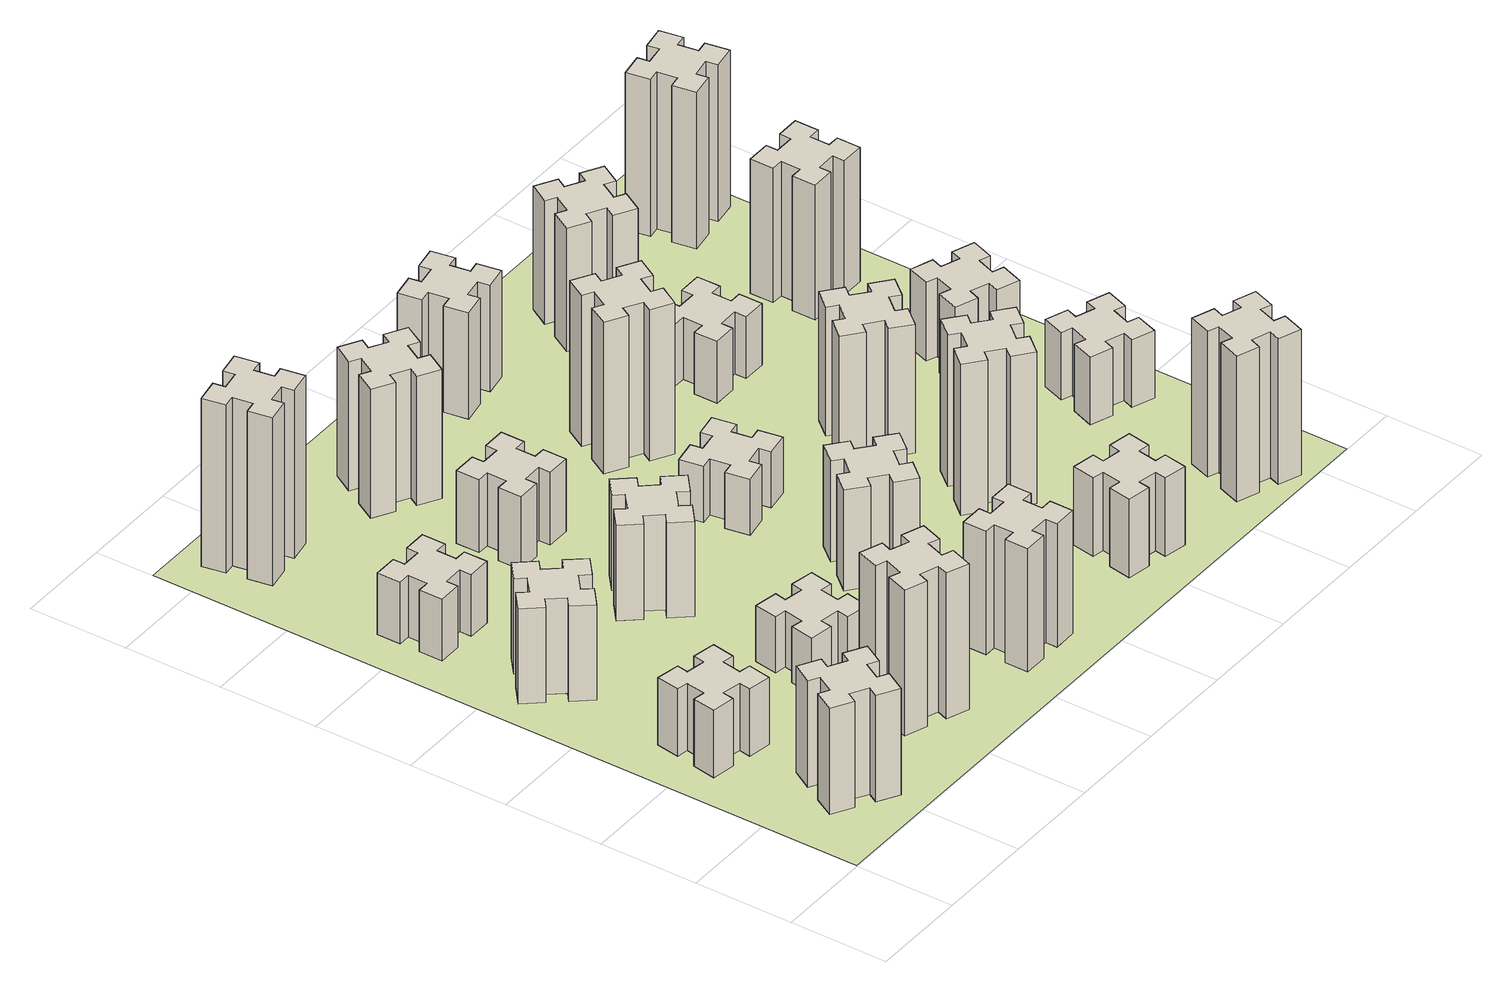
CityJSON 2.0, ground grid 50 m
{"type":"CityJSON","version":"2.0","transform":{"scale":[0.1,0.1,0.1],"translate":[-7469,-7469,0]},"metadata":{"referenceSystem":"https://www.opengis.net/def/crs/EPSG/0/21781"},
"CityObjects":{
"building1":{"type":"Building","attributes":{"class":"1000","function":"1000","usage":"1000","yearOfConstruction":2016,"roofType":"1000","measuredHeight":57,"storeysAboveGround":30,"storeysBelowGround":0},"geometry":[{"type":"Solid","lod":"1","boundaries":[[[[0,1,2,3,4,5,6,7,8,9,10,11,12,13,14,15,16,17,18,19]],[[17,16,20,21]],[[16,15,22,20]],[[15,14,23,22]],[[14,13,24,23]],[[13,12,25,24]],[[12,11,26,25]],[[11,10,27,26]],[[10,9,28,27]],[[9,8,29,28]],[[8,7,30,29]],[[7,6,31,30]],[[6,5,32,31]],[[5,4,33,32]],[[4,3,34,33]],[[3,2,35,34]],[[2,1,36,35]],[[1,0,37,36]],[[0,19,38,37]],[[19,18,39,38]],[[18,17,21,39]],[[24,25,26,27,28,29,30,31,32,33,34,35,36,37,38,39,21,20,22,23]]]]}]},
"building2":{"type":"Building","attributes":{"class":"1000","function":"1000","usage":"1000","yearOfConstruction":2016,"roofType":"1000","measuredHeight":36,"storeysAboveGround":30,"storeysBelowGround":0},"geometry":[{"type":"Solid","lod":"1","boundaries":[[[[40,41,42,43,44,45,46,47,48,49,50,51,52,53,54,55,56,57,58,59]],[[57,56,60,61]],[[56,55,62,60]],[[55,54,63,62]],[[54,53,64,63]],[[53,52,65,64]],[[52,51,66,65]],[[51,50,67,66]],[[50,49,68,67]],[[49,48,69,68]],[[48,47,70,69]],[[47,46,71,70]],[[46,45,72,71]],[[45,44,73,72]],[[44,43,74,73]],[[43,42,75,74]],[[42,41,76,75]],[[41,40,77,76]],[[40,59,78,77]],[[59,58,79,78]],[[58,57,61,79]],[[64,65,66,67,68,69,70,71,72,73,74,75,76,77,78,79,61,60,62,63]]]]}]},
"building3":{"type":"Building","attributes":{"class":"1000","function":"1000","usage":"1000","yearOfConstruction":2016,"roofType":"1000","measuredHeight":51,"storeysAboveGround":30,"storeysBelowGround":0},"geometry":[{"type":"Solid","lod":"1","boundaries":[[[[80,81,82,83,84,85,86,87,88,89,90,91,92,93,94,95,96,97,98,99]],[[97,96,100,101]],[[96,95,102,100]],[[95,94,103,102]],[[94,93,104,103]],[[93,92,105,104]],[[92,91,106,105]],[[91,90,107,106]],[[90,89,108,107]],[[89,88,109,108]],[[88,87,110,109]],[[87,86,111,110]],[[86,85,112,111]],[[85,84,113,112]],[[84,83,114,113]],[[83,82,115,114]],[[82,81,116,115]],[[81,80,117,116]],[[80,99,118,117]],[[99,98,119,118]],[[98,97,101,119]],[[104,105,106,107,108,109,110,111,112,113,114,115,116,117,118,119,101,100,102,103]]]]}]},
"building4":{"type":"Building","attributes":{"class":"1000","function":"1000","usage":"1000","yearOfConstruction":2016,"roofType":"1000","measuredHeight":33,"storeysAboveGround":30,"storeysBelowGround":0},"geometry":[{"type":"Solid","lod":"1","boundaries":[[[[120,121,122,123,124,125,126,127,128,129,130,131,132,133,134,135,136,137,138,139]],[[137,136,140,141]],[[136,135,142,140]],[[135,134,143,142]],[[134,133,144,143]],[[133,132,145,144]],[[132,131,146,145]],[[131,130,147,146]],[[130,129,148,147]],[[129,128,149,148]],[[128,127,150,149]],[[127,126,151,150]],[[126,125,152,151]],[[125,124,153,152]],[[124,123,154,153]],[[123,122,155,154]],[[122,121,156,155]],[[121,120,157,156]],[[120,139,158,157]],[[139,138,159,158]],[[138,137,141,159]],[[144,145,146,147,148,149,150,151,152,153,154,155,156,157,158,159,141,140,142,143]]]]}]},
"building5":{"type":"Building","attributes":{"class":"1000","function":"1000","usage":"1000","yearOfConstruction":2016,"roofType":"1000","measuredHeight":78,"storeysAboveGround":30,"storeysBelowGround":0},"geometry":[{"type":"Solid","lod":"1","boundaries":[[[[160,161,162,163,164,165,166,167,168,169,170,171,172,173,174,175,176,177,178,179]],[[177,176,180,181]],[[176,175,182,180]],[[175,174,183,182]],[[174,173,184,183]],[[173,172,185,184]],[[172,171,186,185]],[[171,170,187,186]],[[170,169,188,187]],[[169,168,189,188]],[[168,167,190,189]],[[167,166,191,190]],[[166,165,192,191]],[[165,164,193,192]],[[164,163,194,193]],[[163,162,195,194]],[[162,161,196,195]],[[161,160,197,196]],[[160,179,198,197]],[[179,178,199,198]],[[178,177,181,199]],[[184,185,186,187,188,189,190,191,192,193,194,195,196,197,198,199,181,180,182,183]]]]}]},
"building6":{"type":"Building","attributes":{"class":"1000","function":"1000","usage":"1000","yearOfConstruction":2016,"roofType":"1000","measuredHeight":90,"storeysAboveGround":30,"storeysBelowGround":0},"geometry":[{"type":"Solid","lod":"1","boundaries":[[[[200,201,202,203,204,205,206,207,208,209,210,211,212,213,214,215,216,217,218,219]],[[217,216,220,221]],[[216,215,222,220]],[[215,214,223,222]],[[214,213,224,223]],[[213,212,225,224]],[[212,211,226,225]],[[211,210,227,226]],[[210,209,228,227]],[[209,208,229,228]],[[208,207,230,229]],[[207,206,231,230]],[[206,205,232,231]],[[205,204,233,232]],[[204,203,234,233]],[[203,202,235,234]],[[202,201,236,235]],[[201,200,237,236]],[[200,219,238,237]],[[219,218,239,238]],[[218,217,221,239]],[[224,225,226,227,228,229,230,231,232,233,234,235,236,237,238,239,221,220,222,223]]]]}]},
"building7":{"type":"Building","attributes":{"class":"1000","function":"1000","usage":"1000","yearOfConstruction":2016,"roofType":"1000","measuredHeight":30,"storeysAboveGround":30,"storeysBelowGround":0},"geometry":[{"type":"Solid","lod":"1","boundaries":[[[[240,241,242,243,244,245,246,247,248,249,250,251,252,253,254,255,256,257,258,259]],[[257,256,260,261]],[[256,255,262,260]],[[255,254,263,262]],[[254,253,264,263]],[[253,252,265,264]],[[252,251,266,265]],[[251,250,267,266]],[[250,249,268,267]],[[249,248,269,268]],[[248,247,270,269]],[[247,246,271,270]],[[246,245,272,271]],[[245,244,273,272]],[[244,243,274,273]],[[243,242,275,274]],[[242,241,276,275]],[[241,240,277,276]],[[240,259,278,277]],[[259,258,279,278]],[[258,257,261,279]],[[264,265,266,267,268,269,270,271,272,273,274,275,276,277,278,279,261,260,262,263]]]]}]},
"building8":{"type":"Building","attributes":{"class":"1000","function":"1000","usage":"1000","yearOfConstruction":2016,"roofType":"1000","measuredHeight":51,"storeysAboveGround":30,"storeysBelowGround":0},"geometry":[{"type":"Solid","lod":"1","boundaries":[[[[280,281,282,283,284,285,286,287,288,289,290,291,292,293,294,295,296,297,298,299]],[[297,296,300,301]],[[296,295,302,300]],[[295,294,303,302]],[[294,293,304,303]],[[293,292,305,304]],[[292,291,306,305]],[[291,290,307,306]],[[290,289,308,307]],[[289,288,309,308]],[[288,287,310,309]],[[287,286,311,310]],[[286,285,312,311]],[[285,284,313,312]],[[284,283,314,313]],[[283,282,315,314]],[[282,281,316,315]],[[281,280,317,316]],[[280,299,318,317]],[[299,298,319,318]],[[298,297,301,319]],[[304,305,306,307,308,309,310,311,312,313,314,315,316,317,318,319,301,300,302,303]]]]}]},
"building9":{"type":"Building","attributes":{"class":"1000","function":"1000","usage":"1000","yearOfConstruction":2016,"roofType":"1000","measuredHeight":66,"storeysAboveGround":30,"storeysBelowGround":0},"geometry":[{"type":"Solid","lod":"1","boundaries":[[[[320,321,322,323,324,325,326,327,328,329,330,331,332,333,334,335,336,337,338,339]],[[337,336,340,341]],[[336,335,342,340]],[[335,334,343,342]],[[334,333,344,343]],[[333,332,345,344]],[[332,331,346,345]],[[331,330,347,346]],[[330,329,348,347]],[[329,328,349,348]],[[328,327,350,349]],[[327,326,351,350]],[[326,325,352,351]],[[325,324,353,352]],[[324,323,354,353]],[[323,322,355,354]],[[322,321,356,355]],[[321,320,357,356]],[[320,339,358,357]],[[339,338,359,358]],[[338,337,341,359]],[[344,345,346,347,348,349,350,351,352,353,354,355,356,357,358,359,341,340,342,343]]]]}]},
"building10":{"type":"Building","attributes":{"class":"1000","function":"1000","usage":"1000","yearOfConstruction":2016,"roofType":"1000","measuredHeight":39,"storeysAboveGround":30,"storeysBelowGround":0},"geometry":[{"type":"Solid","lod":"1","boundaries":[[[[360,361,362,363,364,365,366,367,368,369,370,371,372,373,374,375,376,377,378,379]],[[377,376,380,381]],[[376,375,382,380]],[[375,374,383,382]],[[374,373,384,383]],[[373,372,385,384]],[[372,371,386,385]],[[371,370,387,386]],[[370,369,388,387]],[[369,368,389,388]],[[368,367,390,389]],[[367,366,391,390]],[[366,365,392,391]],[[365,364,393,392]],[[364,363,394,393]],[[363,362,395,394]],[[362,361,396,395]],[[361,360,397,396]],[[360,379,398,397]],[[379,378,399,398]],[[378,377,381,399]],[[384,385,386,387,388,389,390,391,392,393,394,395,396,397,398,399,381,380,382,383]]]]}]},
"building11":{"type":"Building","attributes":{"class":"1000","function":"1000","usage":"1000","yearOfConstruction":2016,"roofType":"1000","measuredHeight":69,"storeysAboveGround":30,"storeysBelowGround":0},"geometry":[{"type":"Solid","lod":"1","boundaries":[[[[400,401,402,403,404,405,406,407,408,409,410,411,412,413,414,415,416,417,418,419]],[[417,416,420,421]],[[416,415,422,420]],[[415,414,423,422]],[[414,413,424,423]],[[413,412,425,424]],[[412,411,426,425]],[[411,410,427,426]],[[410,409,428,427]],[[409,408,429,428]],[[408,407,430,429]],[[407,406,431,430]],[[406,405,432,431]],[[405,404,433,432]],[[404,403,434,433]],[[403,402,435,434]],[[402,401,436,435]],[[401,400,437,436]],[[400,419,438,437]],[[419,418,439,438]],[[418,417,421,439]],[[424,425,426,427,428,429,430,431,432,433,434,435,436,437,438,439,421,420,422,423]]]]}]},
"building12":{"type":"Building","attributes":{"class":"1000","function":"1000","usage":"1000","yearOfConstruction":2016,"roofType":"1000","measuredHeight":54,"storeysAboveGround":30,"storeysBelowGround":0},"geometry":[{"type":"Solid","lod":"1","boundaries":[[[[440,441,442,443,444,445,446,447,448,449,450,451,452,453,454,455,456,457,458,459]],[[457,456,460,461]],[[456,455,462,460]],[[455,454,463,462]],[[454,453,464,463]],[[453,452,465,464]],[[452,451,466,465]],[[451,450,467,466]],[[450,449,468,467]],[[449,448,469,468]],[[448,447,470,469]],[[447,446,471,470]],[[446,445,472,471]],[[445,444,473,472]],[[444,443,474,473]],[[443,442,475,474]],[[442,441,476,475]],[[441,440,477,476]],[[440,459,478,477]],[[459,458,479,478]],[[458,457,461,479]],[[464,465,466,467,468,469,470,471,472,473,474,475,476,477,478,479,461,460,462,463]]]]}]},
"building13":{"type":"Building","attributes":{"class":"1000","function":"1000","usage":"1000","yearOfConstruction":2016,"roofType":"1000","measuredHeight":30,"storeysAboveGround":30,"storeysBelowGround":0},"geometry":[{"type":"Solid","lod":"1","boundaries":[[[[480,481,482,483,484,485,486,487,488,489,490,491,492,493,494,495,496,497,498,499]],[[497,496,500,501]],[[496,495,502,500]],[[495,494,503,502]],[[494,493,504,503]],[[493,492,505,504]],[[492,491,506,505]],[[491,490,507,506]],[[490,489,508,507]],[[489,488,509,508]],[[488,487,510,509]],[[487,486,511,510]],[[486,485,512,511]],[[485,484,513,512]],[[484,483,514,513]],[[483,482,515,514]],[[482,481,516,515]],[[481,480,517,516]],[[480,499,518,517]],[[499,498,519,518]],[[498,497,501,519]],[[504,505,506,507,508,509,510,511,512,513,514,515,516,517,518,519,501,500,502,503]]]]}]},
"building14":{"type":"Building","attributes":{"class":"1000","function":"1000","usage":"1000","yearOfConstruction":2016,"roofType":"1000","measuredHeight":42,"storeysAboveGround":30,"storeysBelowGround":0},"geometry":[{"type":"Solid","lod":"1","boundaries":[[[[520,521,522,523,524,525,526,527,528,529,530,531,532,533,534,535,536,537,538,539]],[[537,536,540,541]],[[536,535,542,540]],[[535,534,543,542]],[[534,533,544,543]],[[533,532,545,544]],[[532,531,546,545]],[[531,530,547,546]],[[530,529,548,547]],[[529,528,549,548]],[[528,527,550,549]],[[527,526,551,550]],[[526,525,552,551]],[[525,524,553,552]],[[524,523,554,553]],[[523,522,555,554]],[[522,521,556,555]],[[521,520,557,556]],[[520,539,558,557]],[[539,538,559,558]],[[538,537,541,559]],[[544,545,546,547,548,549,550,551,552,553,554,555,556,557,558,559,541,540,542,543]]]]}]},
"building15":{"type":"Building","attributes":{"class":"1000","function":"1000","usage":"1000","yearOfConstruction":2016,"roofType":"1000","measuredHeight":81,"storeysAboveGround":30,"storeysBelowGround":0},"geometry":[{"type":"Solid","lod":"1","boundaries":[[[[560,561,562,563,564,565,566,567,568,569,570,571,572,573,574,575,576,577,578,579]],[[577,576,580,581]],[[576,575,582,580]],[[575,574,583,582]],[[574,573,584,583]],[[573,572,585,584]],[[572,571,586,585]],[[571,570,587,586]],[[570,569,588,587]],[[569,568,589,588]],[[568,567,590,589]],[[567,566,591,590]],[[566,565,592,591]],[[565,564,593,592]],[[564,563,594,593]],[[563,562,595,594]],[[562,561,596,595]],[[561,560,597,596]],[[560,579,598,597]],[[579,578,599,598]],[[578,577,581,599]],[[584,585,586,587,588,589,590,591,592,593,594,595,596,597,598,599,581,580,582,583]]]]}]},
"building16":{"type":"Building","attributes":{"class":"1000","function":"1000","usage":"1000","yearOfConstruction":2016,"roofType":"1000","measuredHeight":57,"storeysAboveGround":30,"storeysBelowGround":0},"geometry":[{"type":"Solid","lod":"1","boundaries":[[[[600,601,602,603,604,605,606,607,608,609,610,611,612,613,614,615,616,617,618,619]],[[617,616,620,621]],[[616,615,622,620]],[[615,614,623,622]],[[614,613,624,623]],[[613,612,625,624]],[[612,611,626,625]],[[611,610,627,626]],[[610,609,628,627]],[[609,608,629,628]],[[608,607,630,629]],[[607,606,631,630]],[[606,605,632,631]],[[605,604,633,632]],[[604,603,634,633]],[[603,602,635,634]],[[602,601,636,635]],[[601,600,637,636]],[[600,619,638,637]],[[619,618,639,638]],[[618,617,621,639]],[[624,625,626,627,628,629,630,631,632,633,634,635,636,637,638,639,621,620,622,623]]]]}]},
"building17":{"type":"Building","attributes":{"class":"1000","function":"1000","usage":"1000","yearOfConstruction":2016,"roofType":"1000","measuredHeight":81,"storeysAboveGround":30,"storeysBelowGround":0},"geometry":[{"type":"Solid","lod":"1","boundaries":[[[[640,641,642,643,644,645,646,647,648,649,650,651,652,653,654,655,656,657,658,659]],[[657,656,660,661]],[[656,655,662,660]],[[655,654,663,662]],[[654,653,664,663]],[[653,652,665,664]],[[652,651,666,665]],[[651,650,667,666]],[[650,649,668,667]],[[649,648,669,668]],[[648,647,670,669]],[[647,646,671,670]],[[646,645,672,671]],[[645,644,673,672]],[[644,643,674,673]],[[643,642,675,674]],[[642,641,676,675]],[[641,640,677,676]],[[640,659,678,677]],[[659,658,679,678]],[[658,657,661,679]],[[664,665,666,667,668,669,670,671,672,673,674,675,676,677,678,679,661,660,662,663]]]]}]},
"building18":{"type":"Building","attributes":{"class":"1000","function":"1000","usage":"1000","yearOfConstruction":2016,"roofType":"1000","measuredHeight":69,"storeysAboveGround":30,"storeysBelowGround":0},"geometry":[{"type":"Solid","lod":"1","boundaries":[[[[680,681,682,683,684,685,686,687,688,689,690,691,692,693,694,695,696,697,698,699]],[[697,696,700,701]],[[696,695,702,700]],[[695,694,703,702]],[[694,693,704,703]],[[693,692,705,704]],[[692,691,706,705]],[[691,690,707,706]],[[690,689,708,707]],[[689,688,709,708]],[[688,687,710,709]],[[687,686,711,710]],[[686,685,712,711]],[[685,684,713,712]],[[684,683,714,713]],[[683,682,715,714]],[[682,681,716,715]],[[681,680,717,716]],[[680,699,718,717]],[[699,698,719,718]],[[698,697,701,719]],[[704,705,706,707,708,709,710,711,712,713,714,715,716,717,718,719,701,700,702,703]]]]}]},
"building19":{"type":"Building","attributes":{"class":"1000","function":"1000","usage":"1000","yearOfConstruction":2016,"roofType":"1000","measuredHeight":33,"storeysAboveGround":30,"storeysBelowGround":0},"geometry":[{"type":"Solid","lod":"1","boundaries":[[[[720,721,722,723,724,725,726,727,728,729,730,731,732,733,734,735,736,737,738,739]],[[737,736,740,741]],[[736,735,742,740]],[[735,734,743,742]],[[734,733,744,743]],[[733,732,745,744]],[[732,731,746,745]],[[731,730,747,746]],[[730,729,748,747]],[[729,728,749,748]],[[728,727,750,749]],[[727,726,751,750]],[[726,725,752,751]],[[725,724,753,752]],[[724,723,754,753]],[[723,722,755,754]],[[722,721,756,755]],[[721,720,757,756]],[[720,739,758,757]],[[739,738,759,758]],[[738,737,741,759]],[[744,745,746,747,748,749,750,751,752,753,754,755,756,757,758,759,741,740,742,743]]]]}]},
"building20":{"type":"Building","attributes":{"class":"1000","function":"1000","usage":"1000","yearOfConstruction":2016,"roofType":"1000","measuredHeight":78,"storeysAboveGround":30,"storeysBelowGround":0},"geometry":[{"type":"Solid","lod":"1","boundaries":[[[[760,761,762,763,764,765,766,767,768,769,770,771,772,773,774,775,776,777,778,779]],[[777,776,780,781]],[[776,775,782,780]],[[775,774,783,782]],[[774,773,784,783]],[[773,772,785,784]],[[772,771,786,785]],[[771,770,787,786]],[[770,769,788,787]],[[769,768,789,788]],[[768,767,790,789]],[[767,766,791,790]],[[766,765,792,791]],[[765,764,793,792]],[[764,763,794,793]],[[763,762,795,794]],[[762,761,796,795]],[[761,760,797,796]],[[760,779,798,797]],[[779,778,799,798]],[[778,777,781,799]],[[784,785,786,787,788,789,790,791,792,793,794,795,796,797,798,799,781,780,782,783]]]]}]},
"building21":{"type":"Building","attributes":{"class":"1000","function":"1000","usage":"1000","yearOfConstruction":2016,"roofType":"1000","measuredHeight":66,"storeysAboveGround":30,"storeysBelowGround":0},"geometry":[{"type":"Solid","lod":"1","boundaries":[[[[800,801,802,803,804,805,806,807,808,809,810,811,812,813,814,815,816,817,818,819]],[[817,816,820,821]],[[816,815,822,820]],[[815,814,823,822]],[[814,813,824,823]],[[813,812,825,824]],[[812,811,826,825]],[[811,810,827,826]],[[810,809,828,827]],[[809,808,829,828]],[[808,807,830,829]],[[807,806,831,830]],[[806,805,832,831]],[[805,804,833,832]],[[804,803,834,833]],[[803,802,835,834]],[[802,801,836,835]],[[801,800,837,836]],[[800,819,838,837]],[[819,818,839,838]],[[818,817,821,839]],[[824,825,826,827,828,829,830,831,832,833,834,835,836,837,838,839,821,820,822,823]]]]}]},
"building22":{"type":"Building","attributes":{"class":"1000","function":"1000","usage":"1000","yearOfConstruction":2016,"roofType":"1000","measuredHeight":36,"storeysAboveGround":30,"storeysBelowGround":0},"geometry":[{"type":"Solid","lod":"1","boundaries":[[[[840,841,842,843,844,845,846,847,848,849,850,851,852,853,854,855,856,857,858,859]],[[857,856,860,861]],[[856,855,862,860]],[[855,854,863,862]],[[854,853,864,863]],[[853,852,865,864]],[[852,851,866,865]],[[851,850,867,866]],[[850,849,868,867]],[[849,848,869,868]],[[848,847,870,869]],[[847,846,871,870]],[[846,845,872,871]],[[845,844,873,872]],[[844,843,874,873]],[[843,842,875,874]],[[842,841,876,875]],[[841,840,877,876]],[[840,859,878,877]],[[859,858,879,878]],[[858,857,861,879]],[[864,865,866,867,868,869,870,871,872,873,874,875,876,877,878,879,861,860,862,863]]]]}]},
"building23":{"type":"Building","attributes":{"class":"1000","function":"1000","usage":"1000","yearOfConstruction":2016,"roofType":"1000","measuredHeight":42,"storeysAboveGround":30,"storeysBelowGround":0},"geometry":[{"type":"Solid","lod":"1","boundaries":[[[[880,881,882,883,884,885,886,887,888,889,890,891,892,893,894,895,896,897,898,899]],[[897,896,900,901]],[[896,895,902,900]],[[895,894,903,902]],[[894,893,904,903]],[[893,892,905,904]],[[892,891,906,905]],[[891,890,907,906]],[[890,889,908,907]],[[889,888,909,908]],[[888,887,910,909]],[[887,886,911,910]],[[886,885,912,911]],[[885,884,913,912]],[[884,883,914,913]],[[883,882,915,914]],[[882,881,916,915]],[[881,880,917,916]],[[880,899,918,917]],[[899,898,919,918]],[[898,897,901,919]],[[904,905,906,907,908,909,910,911,912,913,914,915,916,917,918,919,901,900,902,903]]]]}]},
"building24":{"type":"Building","attributes":{"class":"1000","function":"1000","usage":"1000","yearOfConstruction":2016,"roofType":"1000","measuredHeight":72,"storeysAboveGround":30,"storeysBelowGround":0},"geometry":[{"type":"Solid","lod":"1","boundaries":[[[[920,921,922,923,924,925,926,927,928,929,930,931,932,933,934,935,936,937,938,939]],[[937,936,940,941]],[[936,935,942,940]],[[935,934,943,942]],[[934,933,944,943]],[[933,932,945,944]],[[932,931,946,945]],[[931,930,947,946]],[[930,929,948,947]],[[929,928,949,948]],[[928,927,950,949]],[[927,926,951,950]],[[926,925,952,951]],[[925,924,953,952]],[[924,923,954,953]],[[923,922,955,954]],[[922,921,956,955]],[[921,920,957,956]],[[920,939,958,957]],[[939,938,959,958]],[[938,937,941,959]],[[944,945,946,947,948,949,950,951,952,953,954,955,956,957,958,959,941,940,942,943]]]]}]},
"building25":{"type":"Building","attributes":{"class":"1000","function":"1000","usage":"1000","yearOfConstruction":2016,"roofType":"1000","measuredHeight":84,"storeysAboveGround":30,"storeysBelowGround":0},"geometry":[{"type":"Solid","lod":"1","boundaries":[[[[960,961,962,963,964,965,966,967,968,969,970,971,972,973,974,975,976,977,978,979]],[[977,976,980,981]],[[976,975,982,980]],[[975,974,983,982]],[[974,973,984,983]],[[973,972,985,984]],[[972,971,986,985]],[[971,970,987,986]],[[970,969,988,987]],[[969,968,989,988]],[[968,967,990,989]],[[967,966,991,990]],[[966,965,992,991]],[[965,964,993,992]],[[964,963,994,993]],[[963,962,995,994]],[[962,961,996,995]],[[961,960,997,996]],[[960,979,998,997]],[[979,978,999,998]],[[978,977,981,999]],[[984,985,986,987,988,989,990,991,992,993,994,995,996,997,998,999,981,980,982,983]]]]}]},
"landuse1":{"type":"LandUse","attributes":{"name":"plot1","function":"1010"},"geometry":[{"type":"MultiSurface","lod":"1","boundaries":[[[1000,1001,1002,1003]]]}]}
},
"vertices":[
[405,474,0],[355,387,0],[303,417,0],[243,313,0],[347,253,0],[377,305,0],[464,255,0],[434,203,0],[538,143,0],[598,247,0],[546,277,0],[596,364,0],[648,334,0],[708,438,0],[604,498,0],[574,446,0],[487,496,0],[517,548,0],[413,608,0],[353,504,0],[487,496,570],[517,548,570],[574,446,570],[604,498,570],[708,438,570],[648,334,570],[596,364,570],[546,277,570],[598,247,570],[538,143,570],[434,203,570],[464,255,570],[377,305,570],[347,253,570],[243,313,570],[303,417,570],[355,387,570],[405,474,570],[353,504,570],[413,608,570],
[307,916,0],[405,898,0],[395,839,0],[513,818,0],[534,937,0],[475,947,0],[492,1045,0],[551,1035,0],[572,1153,0],[454,1174,0],[444,1115,0],[345,1132,0],[356,1191,0],[237,1212,0],[217,1094,0],[276,1084,0],[258,985,0],[199,996,0],[178,877,0],[297,857,0],[258,985,360],[199,996,360],[276,1084,360],[217,1094,360],[237,1212,360],[356,1191,360],[345,1132,360],[444,1115,360],[454,1174,360],[572,1153,360],[551,1035,360],[492,1045,360],[475,947,360],[534,937,360],[513,818,360],[395,839,360],[405,898,360],[307,916,360],[297,857,360],[178,877,360],
[492,1888,0],[427,1964,0],[473,2003,0],[396,2095,0],[304,2018,0],[343,1972,0],[266,1907,0],[228,1953,0],[136,1876,0],[213,1784,0],[259,1823,0],[323,1746,0],[277,1708,0],[354,1616,0],[446,1693,0],[408,1739,0],[484,1803,0],[523,1757,0],[615,1834,0],[538,1926,0],[484,1803,510],[523,1757,510],[408,1739,510],[446,1693,510],[354,1616,510],[277,1708,510],[323,1746,510],[259,1823,510],[213,1784,510],[136,1876,510],[228,1953,510],[266,1907,510],[343,1972,510],[304,2018,510],[396,2095,510],[473,2003,510],[427,1964,510],[492,1888,510],[538,1926,510],[615,1834,510],
[485,2445,0],[485,2545,0],[545,2545,0],[545,2665,0],[425,2665,0],[425,2605,0],[325,2605,0],[325,2665,0],[205,2665,0],[205,2545,0],[265,2545,0],[265,2445,0],[205,2445,0],[205,2325,0],[325,2325,0],[325,2385,0],[425,2385,0],[425,2325,0],[545,2325,0],[545,2445,0],[425,2385,330],[425,2325,330],[325,2385,330],[325,2325,330],[205,2325,330],[205,2445,330],[265,2445,330],[265,2545,330],[205,2545,330],[205,2665,330],[325,2665,330],[325,2605,330],[425,2605,330],[425,2665,330],[545,2665,330],[545,2545,330],[485,2545,330],[485,2445,330],[545,2445,330],[545,2325,330],
[1202,391,0],[1236,485,0],[1292,464,0],[1333,577,0],[1220,618,0],[1200,562,0],[1106,596,0],[1127,652,0],[1014,693,0],[973,580,0],[1029,560,0],[995,466,0],[939,487,0],[897,374,0],[1010,333,0],[1031,389,0],[1125,355,0],[1104,299,0],[1217,257,0],[1258,370,0],[1125,355,780],[1104,299,780],[1031,389,780],[1010,333,780],[897,374,780],[939,487,780],[995,466,780],[1029,560,780],[973,580,780],[1014,693,780],[1127,652,780],[1106,596,780],[1200,562,780],[1220,618,780],[1333,577,780],[1292,464,780],[1236,485,780],[1202,391,780],[1258,370,780],[1217,257,780],
[492,3405,0],[475,3504,0],[534,3514,0],[513,3632,0],[395,3611,0],[405,3552,0],[307,3535,0],[297,3594,0],[178,3573,0],[199,3455,0],[258,3465,0],[276,3367,0],[217,3357,0],[237,3238,0],[356,3259,0],[345,3318,0],[444,3336,0],[454,3277,0],[572,3297,0],[551,3416,0],[444,3336,900],[454,3277,900],[345,3318,900],[356,3259,900],[237,3238,900],[217,3357,900],[276,3367,900],[258,3465,900],[199,3455,900],[178,3573,900],[297,3594,900],[307,3535,900],[405,3552,900],[395,3611,900],[513,3632,900],[534,3514,900],[475,3504,900],[492,3405,900],[551,3416,900],[572,3297,900],
[1016,1084,0],[998,985,0],[939,996,0],[918,877,0],[1037,857,0],[1047,916,0],[1145,898,0],[1135,839,0],[1253,818,0],[1274,937,0],[1215,947,0],[1232,1045,0],[1291,1035,0],[1312,1153,0],[1194,1174,0],[1184,1115,0],[1085,1132,0],[1096,1191,0],[977,1212,0],[957,1094,0],[1085,1132,300],[1096,1191,300],[1184,1115,300],[1194,1174,300],[1312,1153,300],[1291,1035,300],[1232,1045,300],[1215,947,300],[1274,937,300],[1253,818,300],[1135,839,300],[1145,898,300],[1047,916,300],[1037,857,300],[918,877,300],[939,996,300],[998,985,300],[1016,1084,300],[957,1094,300],[977,1212,300],
[1083,1972,0],[1006,1907,0],[968,1953,0],[876,1876,0],[953,1784,0],[999,1823,0],[1063,1746,0],[1017,1708,0],[1094,1616,0],[1186,1693,0],[1148,1739,0],[1224,1803,0],[1263,1757,0],[1355,1834,0],[1278,1926,0],[1232,1888,0],[1167,1964,0],[1213,2003,0],[1136,2095,0],[1044,2018,0],[1167,1964,510],[1213,2003,510],[1232,1888,510],[1278,1926,510],[1355,1834,510],[1263,1757,510],[1224,1803,510],[1148,1739,510],[1186,1693,510],[1094,1616,510],[1017,1708,510],[1063,1746,510],[999,1823,510],[953,1784,510],[876,1876,510],[968,1953,510],[1006,1907,510],[1083,1972,510],[1044,2018,510],[1136,2095,510],
[1865,325,0],[1865,425,0],[1925,425,0],[1925,545,0],[1805,545,0],[1805,485,0],[1705,485,0],[1705,545,0],[1585,545,0],[1585,425,0],[1645,425,0],[1645,325,0],[1585,325,0],[1585,205,0],[1705,205,0],[1705,265,0],[1805,265,0],[1805,205,0],[1925,205,0],[1925,325,0],[1805,265,660],[1805,205,660],[1705,265,660],[1705,205,660],[1585,205,660],[1585,325,660],[1645,325,660],[1645,425,660],[1585,425,660],[1585,545,660],[1705,545,660],[1705,485,660],[1805,485,660],[1805,545,660],[1925,545,660],[1925,425,660],[1865,425,660],[1865,325,660],[1925,325,660],[1925,205,660],
[1005,2645,0],[1005,2545,0],[945,2545,0],[945,2425,0],[1065,2425,0],[1065,2485,0],[1165,2485,0],[1165,2425,0],[1285,2425,0],[1285,2545,0],[1225,2545,0],[1225,2645,0],[1285,2645,0],[1285,2765,0],[1165,2765,0],[1165,2705,0],[1065,2705,0],[1065,2765,0],[945,2765,0],[945,2645,0],[1065,2705,390],[1065,2765,390],[1165,2705,390],[1165,2765,390],[1285,2765,390],[1285,2645,390],[1225,2645,390],[1225,2545,390],[1285,2545,390],[1285,2425,390],[1165,2425,390],[1165,2485,390],[1065,2485,390],[1065,2425,390],[945,2425,390],[945,2545,390],[1005,2545,390],[1005,2645,390],[945,2645,390],[945,2765,390],
[1186,3137,0],[1236,3224,0],[1288,3194,0],[1348,3298,0],[1244,3358,0],[1214,3306,0],[1127,3356,0],[1157,3408,0],[1053,3468,0],[993,3364,0],[1045,3334,0],[995,3247,0],[943,3277,0],[883,3173,0],[987,3113,0],[1017,3165,0],[1104,3115,0],[1074,3063,0],[1178,3003,0],[1238,3107,0],[1104,3115,690],[1074,3063,690],[1017,3165,690],[987,3113,690],[883,3173,690],[943,3277,690],[995,3247,690],[1045,3334,690],[993,3364,690],[1053,3468,690],[1157,3408,690],[1127,3356,690],[1214,3306,690],[1244,3358,690],[1348,3298,690],[1288,3194,690],[1236,3224,690],[1186,3137,690],[1238,3107,690],[1178,3003,690],
[1746,1163,0],[1823,1099,0],[1784,1053,0],[1876,976,0],[1953,1068,0],[1907,1106,0],[1972,1183,0],[2018,1144,0],[2095,1236,0],[2003,1313,0],[1964,1267,0],[1888,1332,0],[1926,1378,0],[1834,1455,0],[1757,1363,0],[1803,1324,0],[1739,1248,0],[1693,1286,0],[1616,1194,0],[1708,1117,0],[1739,1248,540],[1693,1286,540],[1803,1324,540],[1757,1363,540],[1834,1455,540],[1926,1378,540],[1888,1332,540],[1964,1267,540],[2003,1313,540],[2095,1236,540],[2018,1144,540],[1972,1183,540],[1907,1106,540],[1953,1068,540],[1876,976,540],[1784,1053,540],[1823,1099,540],[1746,1163,540],[1708,1117,540],[1616,1194,540],
[1972,1925,0],[1955,2024,0],[2014,2034,0],[1993,2152,0],[1875,2131,0],[1885,2072,0],[1787,2055,0],[1777,2114,0],[1658,2093,0],[1679,1975,0],[1738,1985,0],[1756,1887,0],[1697,1877,0],[1717,1758,0],[1836,1779,0],[1825,1838,0],[1924,1856,0],[1934,1797,0],[2052,1817,0],[2031,1936,0],[1924,1856,300],[1934,1797,300],[1825,1838,300],[1836,1779,300],[1717,1758,300],[1697,1877,300],[1756,1887,300],[1738,1985,300],[1679,1975,300],[1658,2093,300],[1777,2114,300],[1787,2055,300],[1885,2072,300],[1875,2131,300],[1993,2152,300],[2014,2034,300],[1955,2024,300],[1972,1925,300],[2031,1936,300],[2052,1817,300],
[2527,276,0],[2625,258,0],[2615,199,0],[2733,178,0],[2754,297,0],[2695,307,0],[2712,405,0],[2771,395,0],[2792,513,0],[2674,534,0],[2664,475,0],[2565,492,0],[2576,551,0],[2457,572,0],[2437,454,0],[2496,444,0],[2478,345,0],[2419,356,0],[2398,237,0],[2517,217,0],[2478,345,420],[2419,356,420],[2496,444,420],[2437,454,420],[2457,572,420],[2576,551,420],[2565,492,420],[2664,475,420],[2674,534,420],[2792,513,420],[2771,395,420],[2712,405,420],[2695,307,420],[2754,297,420],[2733,178,420],[2615,199,420],[2625,258,420],[2527,276,420],[2517,217,420],[2398,237,420],
[2054,2666,0],[1967,2716,0],[1997,2768,0],[1893,2828,0],[1833,2724,0],[1885,2694,0],[1835,2607,0],[1783,2637,0],[1723,2533,0],[1827,2473,0],[1857,2525,0],[1944,2475,0],[1914,2423,0],[2018,2363,0],[2078,2467,0],[2026,2497,0],[2076,2584,0],[2128,2554,0],[2188,2658,0],[2084,2718,0],[2076,2584,810],[2128,2554,810],[2026,2497,810],[2078,2467,810],[2018,2363,810],[1914,2423,810],[1944,2475,810],[1857,2525,810],[1827,2473,810],[1723,2533,810],[1783,2637,810],[1835,2607,810],[1885,2694,810],[1833,2724,810],[1893,2828,810],[1997,2768,810],[1967,2716,810],[2054,2666,810],[2084,2718,810],[2188,2658,810],
[1738,3465,0],[1756,3367,0],[1697,3357,0],[1717,3238,0],[1836,3259,0],[1825,3318,0],[1924,3336,0],[1934,3277,0],[2052,3297,0],[2031,3416,0],[1972,3405,0],[1955,3504,0],[2014,3514,0],[1993,3632,0],[1875,3611,0],[1885,3552,0],[1787,3535,0],[1777,3594,0],[1658,3573,0],[1679,3455,0],[1787,3535,570],[1777,3594,570],[1885,3552,570],[1875,3611,570],[1993,3632,570],[2014,3514,570],[1955,3504,570],[1972,3405,570],[2031,3416,570],[2052,3297,570],[1934,3277,570],[1924,3336,570],[1825,3318,570],[1836,3259,570],[1717,3238,570],[1697,3357,570],[1756,3367,570],[1738,3465,570],[1679,3455,570],[1658,3573,570],
[2647,1006,0],[2712,1083,0],[2758,1044,0],[2835,1136,0],[2743,1213,0],[2704,1167,0],[2628,1232,0],[2666,1278,0],[2574,1355,0],[2497,1263,0],[2543,1224,0],[2479,1148,0],[2433,1186,0],[2356,1094,0],[2448,1017,0],[2486,1063,0],[2563,999,0],[2524,953,0],[2616,876,0],[2693,968,0],[2563,999,810],[2524,953,810],[2486,1063,810],[2448,1017,810],[2356,1094,810],[2433,1186,810],[2479,1148,810],[2543,1224,810],[2497,1263,810],[2574,1355,810],[2666,1278,810],[2628,1232,810],[2704,1167,810],[2743,1213,810],[2835,1136,810],[2758,1044,810],[2712,1083,810],[2647,1006,810],[2693,968,810],[2616,876,810],
[2647,1646,0],[2712,1723,0],[2758,1684,0],[2835,1776,0],[2743,1853,0],[2704,1807,0],[2628,1872,0],[2666,1918,0],[2574,1995,0],[2497,1903,0],[2543,1864,0],[2479,1788,0],[2433,1826,0],[2356,1734,0],[2448,1657,0],[2486,1703,0],[2563,1639,0],[2524,1593,0],[2616,1516,0],[2693,1608,0],[2563,1639,690],[2524,1593,690],[2486,1703,690],[2448,1657,690],[2356,1734,690],[2433,1826,690],[2479,1788,690],[2543,1864,690],[2497,1903,690],[2574,1995,690],[2666,1918,690],[2628,1872,690],[2704,1807,690],[2743,1853,690],[2835,1776,690],[2758,1684,690],[2712,1723,690],[2647,1646,690],[2693,1608,690],[2616,1516,690],
[2545,2485,0],[2645,2485,0],[2645,2425,0],[2765,2425,0],[2765,2545,0],[2705,2545,0],[2705,2645,0],[2765,2645,0],[2765,2765,0],[2645,2765,0],[2645,2705,0],[2545,2705,0],[2545,2765,0],[2425,2765,0],[2425,2645,0],[2485,2645,0],[2485,2545,0],[2425,2545,0],[2425,2425,0],[2545,2425,0],[2485,2545,330],[2425,2545,330],[2485,2645,330],[2425,2645,330],[2425,2765,330],[2545,2765,330],[2545,2705,330],[2645,2705,330],[2645,2765,330],[2765,2765,330],[2765,2645,330],[2705,2645,330],[2705,2545,330],[2765,2545,330],[2765,2425,330],[2645,2425,330],[2645,2485,330],[2545,2485,330],[2545,2425,330],[2425,2425,330],
[3251,189,0],[3345,155,0],[3324,99,0],[3437,57,0],[3478,170,0],[3422,191,0],[3456,285,0],[3512,264,0],[3553,377,0],[3440,418,0],[3420,362,0],[3326,396,0],[3347,452,0],[3234,493,0],[3193,380,0],[3249,360,0],[3215,266,0],[3159,287,0],[3117,174,0],[3230,133,0],[3215,266,780],[3159,287,780],[3249,360,780],[3193,380,780],[3234,493,780],[3347,452,780],[3326,396,780],[3420,362,780],[3440,418,780],[3553,377,780],[3512,264,780],[3456,285,780],[3422,191,780],[3478,170,780],[3437,57,780],[3324,99,780],[3345,155,780],[3251,189,780],[3230,133,780],[3117,174,780],
[2694,3306,0],[2607,3356,0],[2637,3408,0],[2533,3468,0],[2473,3364,0],[2525,3334,0],[2475,3247,0],[2423,3277,0],[2363,3173,0],[2467,3113,0],[2497,3165,0],[2584,3115,0],[2554,3063,0],[2658,3003,0],[2718,3107,0],[2666,3137,0],[2716,3224,0],[2768,3194,0],[2828,3298,0],[2724,3358,0],[2716,3224,660],[2768,3194,660],[2666,3137,660],[2718,3107,660],[2658,3003,660],[2554,3063,660],[2584,3115,660],[2497,3165,660],[2467,3113,660],[2363,3173,660],[2423,3277,660],[2475,3247,660],[2525,3334,660],[2473,3364,660],[2533,3468,660],[2637,3408,660],[2607,3356,660],[2694,3306,660],[2724,3358,660],[2828,3298,660],
[3351,1029,0],[3445,995,0],[3424,939,0],[3537,897,0],[3578,1010,0],[3522,1031,0],[3556,1125,0],[3612,1104,0],[3653,1217,0],[3540,1258,0],[3520,1202,0],[3426,1236,0],[3447,1292,0],[3334,1333,0],[3293,1220,0],[3349,1200,0],[3315,1106,0],[3259,1127,0],[3217,1014,0],[3330,973,0],[3315,1106,360],[3259,1127,360],[3349,1200,360],[3293,1220,360],[3334,1333,360],[3447,1292,360],[3426,1236,360],[3520,1202,360],[3540,1258,360],[3653,1217,360],[3612,1104,360],[3556,1125,360],[3522,1031,360],[3578,1010,360],[3537,897,360],[3424,939,360],[3445,995,360],[3351,1029,360],[3330,973,360],[3217,1014,360],
[3420,1842,0],[3326,1876,0],[3347,1932,0],[3234,1973,0],[3193,1860,0],[3249,1840,0],[3215,1746,0],[3159,1767,0],[3117,1654,0],[3230,1613,0],[3251,1669,0],[3345,1635,0],[3324,1579,0],[3437,1537,0],[3478,1650,0],[3422,1671,0],[3456,1765,0],[3512,1744,0],[3553,1857,0],[3440,1898,0],[3456,1765,420],[3512,1744,420],[3422,1671,420],[3478,1650,420],[3437,1537,420],[3324,1579,420],[3345,1635,420],[3251,1669,420],[3230,1613,420],[3117,1654,420],[3159,1767,420],[3215,1746,420],[3249,1840,420],[3193,1860,420],[3234,1973,420],[3347,1932,420],[3326,1876,420],[3420,1842,420],[3440,1898,420],[3553,1857,420],
[3385,2705,0],[3285,2705,0],[3285,2765,0],[3165,2765,0],[3165,2645,0],[3225,2645,0],[3225,2545,0],[3165,2545,0],[3165,2425,0],[3285,2425,0],[3285,2485,0],[3385,2485,0],[3385,2425,0],[3505,2425,0],[3505,2545,0],[3445,2545,0],[3445,2645,0],[3505,2645,0],[3505,2765,0],[3385,2765,0],[3445,2645,720],[3505,2645,720],[3445,2545,720],[3505,2545,720],[3505,2425,720],[3385,2425,720],[3385,2485,720],[3285,2485,720],[3285,2425,720],[3165,2425,720],[3165,2545,720],[3225,2545,720],[3225,2645,720],[3165,2645,720],[3165,2765,720],[3285,2765,720],[3285,2705,720],[3385,2705,720],[3385,2765,720],[3505,2765,720],
[3552,3305,0],[3535,3404,0],[3594,3414,0],[3573,3532,0],[3455,3511,0],[3465,3452,0],[3367,3435,0],[3357,3494,0],[3238,3473,0],[3259,3355,0],[3318,3365,0],[3336,3267,0],[3277,3257,0],[3297,3138,0],[3416,3159,0],[3405,3218,0],[3504,3236,0],[3514,3177,0],[3632,3197,0],[3611,3316,0],[3504,3236,840],[3514,3177,840],[3405,3218,840],[3416,3159,840],[3297,3138,840],[3277,3257,840],[3336,3267,840],[3318,3365,840],[3259,3355,840],[3238,3473,840],[3357,3494,840],[3367,3435,840],[3465,3452,840],[3455,3511,840],[3573,3532,840],[3594,3414,840],[3535,3404,840],[3552,3305,840],[3611,3316,840],[3632,3197,840],
[5,3705,0],[3705,3705,0],[3705,5,0],[5,5,0]
]}
